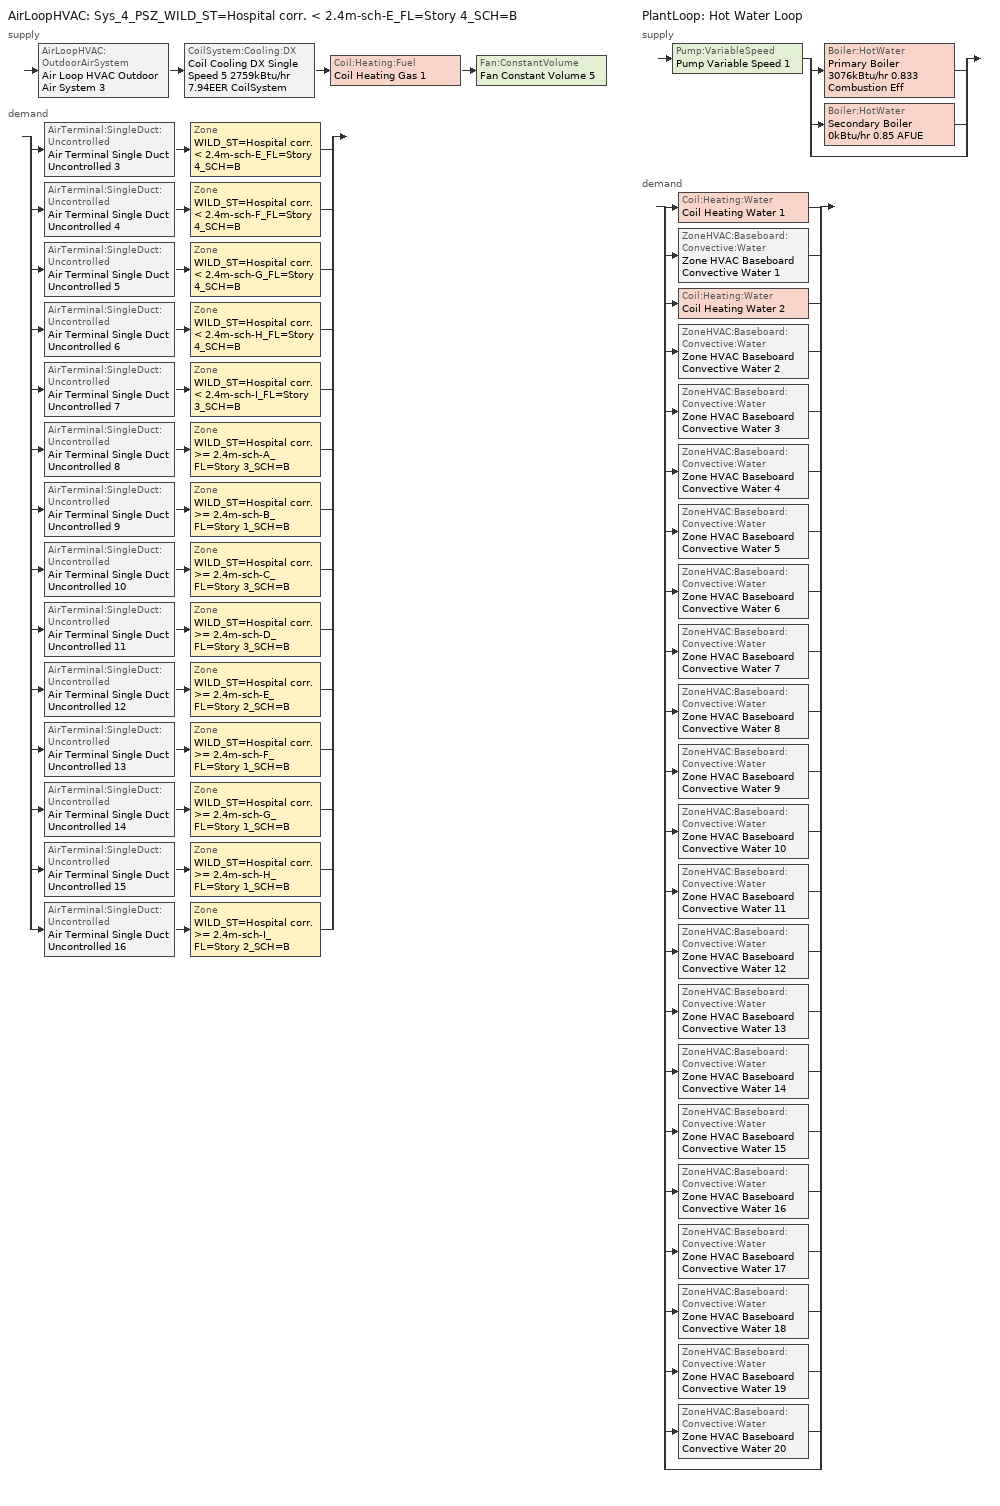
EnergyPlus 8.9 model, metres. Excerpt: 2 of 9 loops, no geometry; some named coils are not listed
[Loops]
AirLoopHVAC 'Sys_4_PSZ_WILD_ST=Hospital corr. < 2.4m-sch-E_FL=Story 4_SCH=B'
 supply: AirLoopHVAC:OutdoorAirSystem 'Air Loop HVAC Outdoor Air System 3' > CoilSystem:Cooling:DX 'Coil Cooling DX Single Speed 5 2759kBtu/hr 7.94EER CoilSystem' > Coil:Heating:Fuel 'Coil Heating Gas 1' > Fan:ConstantVolume 'Fan Constant Volume 5'
 demand: split
  | AirTerminal:SingleDuct:Uncontrolled 'Air Terminal Single Duct Uncontrolled 3' > Zone 'WILD_ST=Hospital corr. < 2.4m-sch-E_FL=Story 4_SCH=B'
  | AirTerminal:SingleDuct:Uncontrolled 'Air Terminal Single Duct Uncontrolled 4' > Zone 'WILD_ST=Hospital corr. < 2.4m-sch-F_FL=Story 4_SCH=B'
  | AirTerminal:SingleDuct:Uncontrolled 'Air Terminal Single Duct Uncontrolled 5' > Zone 'WILD_ST=Hospital corr. < 2.4m-sch-G_FL=Story 4_SCH=B'
  | AirTerminal:SingleDuct:Uncontrolled 'Air Terminal Single Duct Uncontrolled 6' > Zone 'WILD_ST=Hospital corr. < 2.4m-sch-H_FL=Story 4_SCH=B'
  | AirTerminal:SingleDuct:Uncontrolled 'Air Terminal Single Duct Uncontrolled 7' > Zone 'WILD_ST=Hospital corr. < 2.4m-sch-I_FL=Story 3_SCH=B'
  | AirTerminal:SingleDuct:Uncontrolled 'Air Terminal Single Duct Uncontrolled 8' > Zone 'WILD_ST=Hospital corr. >= 2.4m-sch-A_FL=Story 3_SCH=B'
  | AirTerminal:SingleDuct:Uncontrolled 'Air Terminal Single Duct Uncontrolled 9' > Zone 'WILD_ST=Hospital corr. >= 2.4m-sch-B_FL=Story 1_SCH=B'
  | AirTerminal:SingleDuct:Uncontrolled 'Air Terminal Single Duct Uncontrolled 10' > Zone 'WILD_ST=Hospital corr. >= 2.4m-sch-C_FL=Story 3_SCH=B'
  | AirTerminal:SingleDuct:Uncontrolled 'Air Terminal Single Duct Uncontrolled 11' > Zone 'WILD_ST=Hospital corr. >= 2.4m-sch-D_FL=Story 3_SCH=B'
  | AirTerminal:SingleDuct:Uncontrolled 'Air Terminal Single Duct Uncontrolled 12' > Zone 'WILD_ST=Hospital corr. >= 2.4m-sch-E_FL=Story 2_SCH=B'
  | AirTerminal:SingleDuct:Uncontrolled 'Air Terminal Single Duct Uncontrolled 13' > Zone 'WILD_ST=Hospital corr. >= 2.4m-sch-F_FL=Story 1_SCH=B'
  | AirTerminal:SingleDuct:Uncontrolled 'Air Terminal Single Duct Uncontrolled 14' > Zone 'WILD_ST=Hospital corr. >= 2.4m-sch-G_FL=Story 1_SCH=B'
  | AirTerminal:SingleDuct:Uncontrolled 'Air Terminal Single Duct Uncontrolled 15' > Zone 'WILD_ST=Hospital corr. >= 2.4m-sch-H_FL=Story 1_SCH=B'
  | AirTerminal:SingleDuct:Uncontrolled 'Air Terminal Single Duct Uncontrolled 16' > Zone 'WILD_ST=Hospital corr. >= 2.4m-sch-I_FL=Story 2_SCH=B'
PlantLoop 'Hot Water Loop'
 supply: Pump:VariableSpeed 'Pump Variable Speed 1' > split
  | Boiler:HotWater 'Primary Boiler 3076kBtu/hr 0.833 Combustion Eff'
  | Boiler:HotWater 'Secondary Boiler 0kBtu/hr 0.85 AFUE'
  | bypass
 demand: split
  | Coil:Heating:Water 'Coil Heating Water 1'
  | ZoneHVAC:Baseboard:Convective:Water 'Zone HVAC Baseboard Convective Water 1'
  | Coil:Heating:Water 'Coil Heating Water 2'
  | ZoneHVAC:Baseboard:Convective:Water 'Zone HVAC Baseboard Convective Water 2'
  | ZoneHVAC:Baseboard:Convective:Water 'Zone HVAC Baseboard Convective Water 3'
  | ZoneHVAC:Baseboard:Convective:Water 'Zone HVAC Baseboard Convective Water 4'
  | ZoneHVAC:Baseboard:Convective:Water 'Zone HVAC Baseboard Convective Water 5'
  | ZoneHVAC:Baseboard:Convective:Water 'Zone HVAC Baseboard Convective Water 6'
  | ZoneHVAC:Baseboard:Convective:Water 'Zone HVAC Baseboard Convective Water 7'
  | ZoneHVAC:Baseboard:Convective:Water 'Zone HVAC Baseboard Convective Water 8'
  | ZoneHVAC:Baseboard:Convective:Water 'Zone HVAC Baseboard Convective Water 9'
  | ZoneHVAC:Baseboard:Convective:Water 'Zone HVAC Baseboard Convective Water 10'
  | ZoneHVAC:Baseboard:Convective:Water 'Zone HVAC Baseboard Convective Water 11'
  | ZoneHVAC:Baseboard:Convective:Water 'Zone HVAC Baseboard Convective Water 12'
  | ZoneHVAC:Baseboard:Convective:Water 'Zone HVAC Baseboard Convective Water 13'
  | ZoneHVAC:Baseboard:Convective:Water 'Zone HVAC Baseboard Convective Water 14'
  | ZoneHVAC:Baseboard:Convective:Water 'Zone HVAC Baseboard Convective Water 15'
  | ZoneHVAC:Baseboard:Convective:Water 'Zone HVAC Baseboard Convective Water 16'
  | ZoneHVAC:Baseboard:Convective:Water 'Zone HVAC Baseboard Convective Water 17'
  | ZoneHVAC:Baseboard:Convective:Water 'Zone HVAC Baseboard Convective Water 18'
  | ZoneHVAC:Baseboard:Convective:Water 'Zone HVAC Baseboard Convective Water 19'
  | ZoneHVAC:Baseboard:Convective:Water 'Zone HVAC Baseboard Convective Water 20'
  | bypass
[ZoneControl:Thermostat] Control Object Type 1=ThermostatSetpoint:DualSetpoint
Name | Zone or ZoneList | Control Type Schedule | Control Name 1
WILD_ST=Hospital corr. < 2.4m-sch-E_FL=Story 4_SCH=B Thermostat | WILD_ST=Hospital corr. < 2.4m-sch-E_FL=Story 4_SCH=B | WILD_ST=Hospital corr. < 2.4m-sch-E_FL=Story 4_SCH=B Thermostat Schedule | Space Function Hospital corr. < 2.4m-sch-B Thermostat 1
WILD_ST=Hospital corr. < 2.4m-sch-F_FL=Story 4_SCH=B Thermostat | WILD_ST=Hospital corr. < 2.4m-sch-F_FL=Story 4_SCH=B | WILD_ST=Hospital corr. < 2.4m-sch-F_FL=Story 4_SCH=B Thermostat Schedule | Space Function Hospital corr. < 2.4m-sch-B Thermostat 2
WILD_ST=Hospital corr. < 2.4m-sch-G_FL=Story 4_SCH=B Thermostat | WILD_ST=Hospital corr. < 2.4m-sch-G_FL=Story 4_SCH=B | WILD_ST=Hospital corr. < 2.4m-sch-G_FL=Story 4_SCH=B Thermostat Schedule | Space Function Hospital corr. < 2.4m-sch-B Thermostat 3
WILD_ST=Hospital corr. < 2.4m-sch-H_FL=Story 4_SCH=B Thermostat | WILD_ST=Hospital corr. < 2.4m-sch-H_FL=Story 4_SCH=B | WILD_ST=Hospital corr. < 2.4m-sch-H_FL=Story 4_SCH=B Thermostat Schedule | Space Function Hospital corr. < 2.4m-sch-B Thermostat 4
WILD_ST=Hospital corr. < 2.4m-sch-I_FL=Story 3_SCH=B Thermostat | WILD_ST=Hospital corr. < 2.4m-sch-I_FL=Story 3_SCH=B | WILD_ST=Hospital corr. < 2.4m-sch-I_FL=Story 3_SCH=B Thermostat Schedule | Space Function Hospital corr. < 2.4m-sch-B Thermostat 5
WILD_ST=Hospital corr. >= 2.4m-sch-A_FL=Story 3_SCH=B Thermostat | WILD_ST=Hospital corr. >= 2.4m-sch-A_FL=Story 3_SCH=B | WILD_ST=Hospital corr. >= 2.4m-sch-A_FL=Story 3_SCH=B Thermostat Schedule | Space Function Hospital corr. >= 2.4m-sch-B Thermostat 3
WILD_ST=Hospital corr. >= 2.4m-sch-B_FL=Story 1_SCH=B Thermostat | WILD_ST=Hospital corr. >= 2.4m-sch-B_FL=Story 1_SCH=B | WILD_ST=Hospital corr. >= 2.4m-sch-B_FL=Story 1_SCH=B Thermostat Schedule | Space Function Hospital corr. >= 2.4m-sch-B Thermostat 4
WILD_ST=Hospital corr. >= 2.4m-sch-C_FL=Story 3_SCH=B Thermostat | WILD_ST=Hospital corr. >= 2.4m-sch-C_FL=Story 3_SCH=B | WILD_ST=Hospital corr. >= 2.4m-sch-C_FL=Story 3_SCH=B Thermostat Schedule | Space Function Hospital corr. >= 2.4m-sch-B Thermostat 5
WILD_ST=Hospital corr. >= 2.4m-sch-D_FL=Story 3_SCH=B Thermostat | WILD_ST=Hospital corr. >= 2.4m-sch-D_FL=Story 3_SCH=B | WILD_ST=Hospital corr. >= 2.4m-sch-D_FL=Story 3_SCH=B Thermostat Schedule | Space Function Hospital corr. >= 2.4m-sch-B Thermostat 6
WILD_ST=Hospital corr. >= 2.4m-sch-E_FL=Story 2_SCH=B Thermostat | WILD_ST=Hospital corr. >= 2.4m-sch-E_FL=Story 2_SCH=B | WILD_ST=Hospital corr. >= 2.4m-sch-E_FL=Story 2_SCH=B Thermostat Schedule | Space Function Hospital corr. >= 2.4m-sch-B Thermostat 7
WILD_ST=Hospital corr. >= 2.4m-sch-F_FL=Story 1_SCH=B Thermostat | WILD_ST=Hospital corr. >= 2.4m-sch-F_FL=Story 1_SCH=B | WILD_ST=Hospital corr. >= 2.4m-sch-F_FL=Story 1_SCH=B Thermostat Schedule | Space Function Hospital corr. >= 2.4m-sch-B Thermostat 8
WILD_ST=Hospital corr. >= 2.4m-sch-G_FL=Story 1_SCH=B Thermostat | WILD_ST=Hospital corr. >= 2.4m-sch-G_FL=Story 1_SCH=B | WILD_ST=Hospital corr. >= 2.4m-sch-G_FL=Story 1_SCH=B Thermostat Schedule | Space Function Hospital corr. >= 2.4m-sch-B Thermostat 9
WILD_ST=Hospital corr. >= 2.4m-sch-H_FL=Story 1_SCH=B Thermostat | WILD_ST=Hospital corr. >= 2.4m-sch-H_FL=Story 1_SCH=B | WILD_ST=Hospital corr. >= 2.4m-sch-H_FL=Story 1_SCH=B Thermostat Schedule | Space Function Hospital corr. >= 2.4m-sch-B Thermostat 10
WILD_ST=Hospital corr. >= 2.4m-sch-I_FL=Story 2_SCH=B Thermostat | WILD_ST=Hospital corr. >= 2.4m-sch-I_FL=Story 2_SCH=B | WILD_ST=Hospital corr. >= 2.4m-sch-I_FL=Story 2_SCH=B Thermostat Schedule | Space Function Hospital corr. >= 2.4m-sch-B Thermostat 11
[ThermostatSetpoint:DualSetpoint] Heating Setpoint Temperature Schedule=NECB-B-Thermostat Setpoint-Heating; Cooling Setpoint Temperature Schedule=NECB-B-Thermostat Setpoint-Cooling
Space Function Hospital corr. < 2.4m-sch-B Thermostat 1; Space Function Hospital corr. < 2.4m-sch-B Thermostat 2; Space Function Hospital corr. < 2.4m-sch-B Thermostat 3; Space Function Hospital corr. < 2.4m-sch-B Thermostat 4; Space Function Hospital corr. < 2.4m-sch-B Thermostat 5; Space Function Hospital corr. >= 2.4m-sch-B Thermostat 3; Space Function Hospital corr. >= 2.4m-sch-B Thermostat 4; Space Function Hospital corr. >= 2.4m-sch-B Thermostat 5; Space Function Hospital corr. >= 2.4m-sch-B Thermostat 6; Space Function Hospital corr. >= 2.4m-sch-B Thermostat 7; Space Function Hospital corr. >= 2.4m-sch-B Thermostat 8; Space Function Hospital corr. >= 2.4m-sch-B Thermostat 9; Space Function Hospital corr. >= 2.4m-sch-B Thermostat 10; Space Function Hospital corr. >= 2.4m-sch-B Thermostat 11
[AirTerminal:SingleDuct:Uncontrolled] Availability Schedule=Always On Discrete; Maximum Air Flow Rate {m3/s}=AutoSize
Air Terminal Single Duct Uncontrolled 3; Air Terminal Single Duct Uncontrolled 4; Air Terminal Single Duct Uncontrolled 5; Air Terminal Single Duct Uncontrolled 6; Air Terminal Single Duct Uncontrolled 7; Air Terminal Single Duct Uncontrolled 8; Air Terminal Single Duct Uncontrolled 9; Air Terminal Single Duct Uncontrolled 10; Air Terminal Single Duct Uncontrolled 11; Air Terminal Single Duct Uncontrolled 12; Air Terminal Single Duct Uncontrolled 13; Air Terminal Single Duct Uncontrolled 14; Air Terminal Single Duct Uncontrolled 15; Air Terminal Single Duct Uncontrolled 16
[ZoneHVAC:Baseboard:Convective:Water] Availability Schedule=Always On Discrete; Heating Design Capacity Method=HeatingDesignCapacity; Heating Design Capacity {W}=Autosize; Heating Design Capacity Per Floor Area {W/m2}=0; Fraction of Autosized Heating Design Capacity=0.8; U-Factor Times Area Value {W/K}=Autosize; Maximum Water Flow Rate {m3/s}=Autosize; Convergence Tolerance=0.001
Zone HVAC Baseboard Convective Water 17; Zone HVAC Baseboard Convective Water 18; Zone HVAC Baseboard Convective Water 19; Zone HVAC Baseboard Convective Water 20; Zone HVAC Baseboard Convective Water 1; Zone HVAC Baseboard Convective Water 2; Zone HVAC Baseboard Convective Water 3; Zone HVAC Baseboard Convective Water 4; Zone HVAC Baseboard Convective Water 5; Zone HVAC Baseboard Convective Water 6; Zone HVAC Baseboard Convective Water 7; Zone HVAC Baseboard Convective Water 8; Zone HVAC Baseboard Convective Water 9; Zone HVAC Baseboard Convective Water 10; Zone HVAC Baseboard Convective Water 11; Zone HVAC Baseboard Convective Water 12; Zone HVAC Baseboard Convective Water 13; Zone HVAC Baseboard Convective Water 14; Zone HVAC Baseboard Convective Water 15; Zone HVAC Baseboard Convective Water 16
[Zone equipment]
WILD_ST=Hospital corr. < 2.4m-sch-E_FL=Story 4_SCH=B: Air Terminal Single Duct Uncontrolled 3, Zone HVAC Baseboard Convective Water 3
WILD_ST=Hospital corr. < 2.4m-sch-F_FL=Story 4_SCH=B: Air Terminal Single Duct Uncontrolled 4, Zone HVAC Baseboard Convective Water 4
WILD_ST=Hospital corr. < 2.4m-sch-G_FL=Story 4_SCH=B: Air Terminal Single Duct Uncontrolled 5, Zone HVAC Baseboard Convective Water 5
WILD_ST=Hospital corr. < 2.4m-sch-H_FL=Story 4_SCH=B: Air Terminal Single Duct Uncontrolled 6, Zone HVAC Baseboard Convective Water 6
WILD_ST=Hospital corr. < 2.4m-sch-I_FL=Story 3_SCH=B: Air Terminal Single Duct Uncontrolled 7, Zone HVAC Baseboard Convective Water 7
WILD_ST=Hospital corr. >= 2.4m-sch-A_FL=Story 3_SCH=B: Air Terminal Single Duct Uncontrolled 8, Zone HVAC Baseboard Convective Water 8
WILD_ST=Hospital corr. >= 2.4m-sch-B_FL=Story 1_SCH=B: Air Terminal Single Duct Uncontrolled 9, Zone HVAC Baseboard Convective Water 9
WILD_ST=Hospital corr. >= 2.4m-sch-C_FL=Story 3_SCH=B: Air Terminal Single Duct Uncontrolled 10, Zone HVAC Baseboard Convective Water 10
WILD_ST=Hospital corr. >= 2.4m-sch-D_FL=Story 3_SCH=B: Air Terminal Single Duct Uncontrolled 11, Zone HVAC Baseboard Convective Water 11
WILD_ST=Hospital corr. >= 2.4m-sch-E_FL=Story 2_SCH=B: Air Terminal Single Duct Uncontrolled 12, Zone HVAC Baseboard Convective Water 12
WILD_ST=Hospital corr. >= 2.4m-sch-F_FL=Story 1_SCH=B: Air Terminal Single Duct Uncontrolled 13, Zone HVAC Baseboard Convective Water 13
WILD_ST=Hospital corr. >= 2.4m-sch-G_FL=Story 1_SCH=B: Air Terminal Single Duct Uncontrolled 14, Zone HVAC Baseboard Convective Water 14
WILD_ST=Hospital corr. >= 2.4m-sch-H_FL=Story 1_SCH=B: Air Terminal Single Duct Uncontrolled 15, Zone HVAC Baseboard Convective Water 15
WILD_ST=Hospital corr. >= 2.4m-sch-I_FL=Story 2_SCH=B: Air Terminal Single Duct Uncontrolled 16, Zone HVAC Baseboard Convective Water 16
[Sizing:Zone] Zone Cooling Design Supply Air Temperature Input Method=SupplyAirTemperature; Zone Cooling Design Supply Air Temperature {C}=13; Zone Cooling Design Supply Air Temperature Difference {deltaC}=11.11; Zone Heating Design Supply Air Temperature Input Method=SupplyAirTemperature; Zone Heating Design Supply Air Temperature {C}=43; Zone Heating Design Supply Air Temperature Difference {deltaC}=11.11; Zone Cooling Design Supply Air Humidity Ratio {kgWater/kgDryAir}=0.0085; Zone Heating Design Supply Air Humidity Ratio {kgWater/kgDryAir}=0.008; Zone Heating Sizing Factor=1.3; Zone Cooling Sizing Factor=1.1; Cooling Design Air Flow Method=DesignDay; Cooling Design Air Flow Rate {m3/s}=0; Cooling Minimum Air Flow per Zone Floor Area {m3/s-m2}=0.000762; Cooling Minimum Air Flow {m3/s}=0; Cooling Minimum Air Flow Fraction=0; Heating Design Air Flow Method=DesignDay; Heating Design Air Flow Rate {m3/s}=0; Heating Maximum Air Flow per Zone Floor Area {m3/s-m2}=0.002032; Heating Maximum Air Flow {m3/s}=0.141576; Heating Maximum Air Flow Fraction=0.3; Account for Dedicated Outdoor Air System=No
Name | Design Specification Outdoor Air Object | Design Specification Zone Air Distribution Object
WILD_ST=Hospital corr. < 2.4m-sch-E_FL=Story 4_SCH=B | Space Function Hospital corr. < 2.4m-sch-B Ventilation | WILD_ST=Hospital corr. < 2.4m-sch-E_FL=Story 4_SCH=B Design Spec Zone Air Dist
WILD_ST=Hospital corr. < 2.4m-sch-F_FL=Story 4_SCH=B | Space Function Hospital corr. < 2.4m-sch-B Ventilation | WILD_ST=Hospital corr. < 2.4m-sch-F_FL=Story 4_SCH=B Design Spec Zone Air Dist
WILD_ST=Hospital corr. < 2.4m-sch-G_FL=Story 4_SCH=B | Space Function Hospital corr. < 2.4m-sch-B Ventilation | WILD_ST=Hospital corr. < 2.4m-sch-G_FL=Story 4_SCH=B Design Spec Zone Air Dist
WILD_ST=Hospital corr. < 2.4m-sch-H_FL=Story 4_SCH=B | Space Function Hospital corr. < 2.4m-sch-B Ventilation | WILD_ST=Hospital corr. < 2.4m-sch-H_FL=Story 4_SCH=B Design Spec Zone Air Dist
WILD_ST=Hospital corr. < 2.4m-sch-I_FL=Story 3_SCH=B | Space Function Hospital corr. < 2.4m-sch-B Ventilation | WILD_ST=Hospital corr. < 2.4m-sch-I_FL=Story 3_SCH=B Design Spec Zone Air Dist
WILD_ST=Hospital corr. >= 2.4m-sch-A_FL=Story 3_SCH=B | Space Function Hospital corr. >= 2.4m-sch-B Ventilation | WILD_ST=Hospital corr. >= 2.4m-sch-A_FL=Story 3_SCH=B Design Spec Zone Air Dist
WILD_ST=Hospital corr. >= 2.4m-sch-B_FL=Story 1_SCH=B | Space Function Hospital corr. >= 2.4m-sch-B Ventilation | WILD_ST=Hospital corr. >= 2.4m-sch-B_FL=Story 1_SCH=B Design Spec Zone Air Dist
WILD_ST=Hospital corr. >= 2.4m-sch-C_FL=Story 3_SCH=B | Space Function Hospital corr. >= 2.4m-sch-B Ventilation | WILD_ST=Hospital corr. >= 2.4m-sch-C_FL=Story 3_SCH=B Design Spec Zone Air Dist
WILD_ST=Hospital corr. >= 2.4m-sch-D_FL=Story 3_SCH=B | Space Function Hospital corr. >= 2.4m-sch-B Ventilation | WILD_ST=Hospital corr. >= 2.4m-sch-D_FL=Story 3_SCH=B Design Spec Zone Air Dist
WILD_ST=Hospital corr. >= 2.4m-sch-E_FL=Story 2_SCH=B | Space Function Hospital corr. >= 2.4m-sch-B Ventilation | WILD_ST=Hospital corr. >= 2.4m-sch-E_FL=Story 2_SCH=B Design Spec Zone Air Dist
WILD_ST=Hospital corr. >= 2.4m-sch-F_FL=Story 1_SCH=B | Space Function Hospital corr. >= 2.4m-sch-B Ventilation | WILD_ST=Hospital corr. >= 2.4m-sch-F_FL=Story 1_SCH=B Design Spec Zone Air Dist
WILD_ST=Hospital corr. >= 2.4m-sch-G_FL=Story 1_SCH=B | Space Function Hospital corr. >= 2.4m-sch-B Ventilation | WILD_ST=Hospital corr. >= 2.4m-sch-G_FL=Story 1_SCH=B Design Spec Zone Air Dist
WILD_ST=Hospital corr. >= 2.4m-sch-H_FL=Story 1_SCH=B | Space Function Hospital corr. >= 2.4m-sch-B Ventilation | WILD_ST=Hospital corr. >= 2.4m-sch-H_FL=Story 1_SCH=B Design Spec Zone Air Dist
WILD_ST=Hospital corr. >= 2.4m-sch-I_FL=Story 2_SCH=B | Space Function Hospital corr. >= 2.4m-sch-B Ventilation | WILD_ST=Hospital corr. >= 2.4m-sch-I_FL=Story 2_SCH=B Design Spec Zone Air Dist
[DesignSpecification:ZoneAirDistribution] Zone Air Distribution Effectiveness in Cooling Mode=1; Zone Air Distribution Effectiveness in Heating Mode=1
WILD_ST=Hospital corr. < 2.4m-sch-E_FL=Story 4_SCH=B Design Spec Zone Air Dist; WILD_ST=Hospital corr. < 2.4m-sch-F_FL=Story 4_SCH=B Design Spec Zone Air Dist; WILD_ST=Hospital corr. < 2.4m-sch-G_FL=Story 4_SCH=B Design Spec Zone Air Dist; WILD_ST=Hospital corr. < 2.4m-sch-H_FL=Story 4_SCH=B Design Spec Zone Air Dist; WILD_ST=Hospital corr. < 2.4m-sch-I_FL=Story 3_SCH=B Design Spec Zone Air Dist; WILD_ST=Hospital corr. >= 2.4m-sch-A_FL=Story 3_SCH=B Design Spec Zone Air Dist; WILD_ST=Hospital corr. >= 2.4m-sch-B_FL=Story 1_SCH=B Design Spec Zone Air Dist; WILD_ST=Hospital corr. >= 2.4m-sch-C_FL=Story 3_SCH=B Design Spec Zone Air Dist; WILD_ST=Hospital corr. >= 2.4m-sch-D_FL=Story 3_SCH=B Design Spec Zone Air Dist; WILD_ST=Hospital corr. >= 2.4m-sch-E_FL=Story 2_SCH=B Design Spec Zone Air Dist; WILD_ST=Hospital corr. >= 2.4m-sch-F_FL=Story 1_SCH=B Design Spec Zone Air Dist; WILD_ST=Hospital corr. >= 2.4m-sch-G_FL=Story 1_SCH=B Design Spec Zone Air Dist; WILD_ST=Hospital corr. >= 2.4m-sch-H_FL=Story 1_SCH=B Design Spec Zone Air Dist; WILD_ST=Hospital corr. >= 2.4m-sch-I_FL=Story 2_SCH=B Design Spec Zone Air Dist
[Controller:MechanicalVentilation]
Controller Mechanical Ventilation 3: Availability Schedule=Sys_4_PSZ_WILD_ST=Hospital corr. < 2.4m-sch-E_FL=Story 4_SCH=B Occ Sch; Demand Controlled Ventilation=No; System Outdoor Air Method=ZoneSum; Zone Name 1=WILD_ST=Hospital corr. < 2.4m-sch-E_FL=Story 4_SCH=B; Design Specification Outdoor Air Object Name 1=Space Function Hospital corr. < 2.4m-sch-B Ventilation; Design Specification Zone Air Distribution Object Name 1=WILD_ST=Hospital corr. < 2.4m-sch-E_FL=Story 4_SCH=B Design Spec Zone Air Dist; Zone Name 2=WILD_ST=Hospital corr. < 2.4m-sch-F_FL=Story 4_SCH=B; Design Specification Outdoor Air Object Name 2=Space Function Hospital corr. < 2.4m-sch-B Ventilation; Design Specification Zone Air Distribution Object Name 2=WILD_ST=Hospital corr. < 2.4m-sch-F_FL=Story 4_SCH=B Design Spec Zone Air Dist; Zone Name 3=WILD_ST=Hospital corr. < 2.4m-sch-G_FL=Story 4_SCH=B; Design Specification Outdoor Air Object Name 3=Space Function Hospital corr. < 2.4m-sch-B Ventilation; Design Specification Zone Air Distribution Object Name 3=WILD_ST=Hospital corr. < 2.4m-sch-G_FL=Story 4_SCH=B Design Spec Zone Air Dist; Zone Name 4=WILD_ST=Hospital corr. < 2.4m-sch-H_FL=Story 4_SCH=B; Design Specification Outdoor Air Object Name 4=Space Function Hospital corr. < 2.4m-sch-B Ventilation; Design Specification Zone Air Distribution Object Name 4=WILD_ST=Hospital corr. < 2.4m-sch-H_FL=Story 4_SCH=B Design Spec Zone Air Dist; Zone Name 5=WILD_ST=Hospital corr. < 2.4m-sch-I_FL=Story 3_SCH=B; Design Specification Outdoor Air Object Name 5=Space Function Hospital corr. < 2.4m-sch-B Ventilation; Design Specification Zone Air Distribution Object Name 5=WILD_ST=Hospital corr. < 2.4m-sch-I_FL=Story 3_SCH=B Design Spec Zone Air Dist; Zone Name 6=WILD_ST=Hospital corr. >= 2.4m-sch-A_FL=Story 3_SCH=B; Design Specification Outdoor Air Object Name 6=Space Function Hospital corr. >= 2.4m-sch-B Ventilation; Design Specification Zone Air Distribution Object Name 6=WILD_ST=Hospital corr. >= 2.4m-sch-A_FL=Story 3_SCH=B Design Spec Zone Air Dist; Zone Name 7=WILD_ST=Hospital corr. >= 2.4m-sch-B_FL=Story 1_SCH=B; Design Specification Outdoor Air Object Name 7=Space Function Hospital corr. >= 2.4m-sch-B Ventilation; Design Specification Zone Air Distribution Object Name 7=WILD_ST=Hospital corr. >= 2.4m-sch-B_FL=Story 1_SCH=B Design Spec Zone Air Dist; Zone Name 8=WILD_ST=Hospital corr. >= 2.4m-sch-C_FL=Story 3_SCH=B; Design Specification Outdoor Air Object Name 8=Space Function Hospital corr. >= 2.4m-sch-B Ventilation; Design Specification Zone Air Distribution Object Name 8=WILD_ST=Hospital corr. >= 2.4m-sch-C_FL=Story 3_SCH=B Design Spec Zone Air Dist; Zone Name 9=WILD_ST=Hospital corr. >= 2.4m-sch-D_FL=Story 3_SCH=B; Design Specification Outdoor Air Object Name 9=Space Function Hospital corr. >= 2.4m-sch-B Ventilation; Design Specification Zone Air Distribution Object Name 9=WILD_ST=Hospital corr. >= 2.4m-sch-D_FL=Story 3_SCH=B Design Spec Zone Air Dist; Zone Name 10=WILD_ST=Hospital corr. >= 2.4m-sch-E_FL=Story 2_SCH=B; Design Specification Outdoor Air Object Name 10=Space Function Hospital corr. >= 2.4m-sch-B Ventilation; Design Specification Zone Air Distribution Object Name 10=WILD_ST=Hospital corr. >= 2.4m-sch-E_FL=Story 2_SCH=B Design Spec Zone Air Dist; Zone Name 11=WILD_ST=Hospital corr. >= 2.4m-sch-F_FL=Story 1_SCH=B; Design Specification Outdoor Air Object Name 11=Space Function Hospital corr. >= 2.4m-sch-B Ventilation; Design Specification Zone Air Distribution Object Name 11=WILD_ST=Hospital corr. >= 2.4m-sch-F_FL=Story 1_SCH=B Design Spec Zone Air Dist; Zone Name 12=WILD_ST=Hospital corr. >= 2.4m-sch-G_FL=Story 1_SCH=B; Design Specification Outdoor Air Object Name 12=Space Function Hospital corr. >= 2.4m-sch-B Ventilation; Design Specification Zone Air Distribution Object Name 12=WILD_ST=Hospital corr. >= 2.4m-sch-G_FL=Story 1_SCH=B Design Spec Zone Air Dist; Zone Name 13=WILD_ST=Hospital corr. >= 2.4m-sch-H_FL=Story 1_SCH=B; Design Specification Outdoor Air Object Name 13=Space Function Hospital corr. >= 2.4m-sch-B Ventilation; Design Specification Zone Air Distribution Object Name 13=WILD_ST=Hospital corr. >= 2.4m-sch-H_FL=Story 1_SCH=B Design Spec Zone Air Dist; Zone Name 14=WILD_ST=Hospital corr. >= 2.4m-sch-I_FL=Story 2_SCH=B; Design Specification Outdoor Air Object Name 14=Space Function Hospital corr. >= 2.4m-sch-B Ventilation; Design Specification Zone Air Distribution Object Name 14=WILD_ST=Hospital corr. >= 2.4m-sch-I_FL=Story 2_SCH=B Design Spec Zone Air Dist
[DesignSpecification:OutdoorAir] Outdoor Air Method=Sum; Outdoor Air Flow per Person {m3/s-person}=0; Outdoor Air Flow per Zone Floor Area {m3/s-m2}=0.000762; Outdoor Air Flow per Zone {m3/s}=0; Outdoor Air Flow Air Changes per Hour {1/hr}=0
Space Function Hospital corr. < 2.4m-sch-B Ventilation; Space Function Hospital corr. >= 2.4m-sch-B Ventilation
[Fan:ConstantVolume]
Fan Constant Volume 5: Availability Schedule=Sys_4_PSZ_WILD_ST=Hospital corr. < 2.4m-sch-E_FL=Story 4_SCH=B Occ Sch; Fan Total Efficiency=0.39975; Pressure Rise {Pa}=640; Maximum Flow Rate {m3/s}=AutoSize; Motor Efficiency=0.615; Motor In Airstream Fraction=1
[Coil:Cooling:DX:SingleSpeed]
Coil Cooling DX Single Speed 5 2759kBtu/hr 7.94EER: Availability Schedule=Always On Discrete; Gross Rated Total Cooling Capacity {W}=Autosize; Gross Rated Sensible Heat Ratio=Autosize; Gross Rated Cooling COP {W/W}=4.40108; Rated Air Flow Rate {m3/s}=Autosize; Rated Evaporator Fan Power Per Volume Flow Rate {W/(m3/s)}=773.3; Total Cooling Capacity Function of Temperature Curve=DXCOOL-NECB2011-REF-CAPFT; Total Cooling Capacity Function of Flow Fraction Curve=DXCOOL-NECB2011-REF-CAPFFLOW; Energy Input Ratio Function of Temperature Curve=DXCOOL-NECB2011-REF-COOLEIRFT; Energy Input Ratio Function of Flow Fraction Curve=DXCOOL-NECB2011-REF-COOLEIRFFLOW; Part Load Fraction Correlation Curve=DXCOOL-NECB2011-REF-COOLPLFFPLR; Condenser Type=AirCooled; Evaporative Condenser Effectiveness=0; Evaporative Condenser Air Flow Rate {m3/s}=Autosize; Evaporative Condenser Pump Rated Power Consumption {W}=Autosize; Crankcase Heater Capacity {W}=0; Maximum Outdoor Dry-Bulb Temperature for Crankcase Heater Operation {C}=0; Basin Heater Capacity {W/K}=0; Basin Heater Setpoint Temperature {C}=10
[AirLoopHVAC]
Sys_4_PSZ_WILD_ST=Hospital corr. < 2.4m-sch-E_FL=Story 4_SCH=B: Design Supply Air Flow Rate {m3/s}=AutoSize
[Sizing:System]
Sys_4_PSZ_WILD_ST=Hospital corr. < 2.4m-sch-E_FL=Story 4_SCH=B: Type of Load to Size On=Sensible; Design Outdoor Air Flow Rate {m3/s}=Autosize; Central Heating Maximum System Air Flow Ratio=1; Preheat Design Temperature {C}=7; Preheat Design Humidity Ratio {kgWater/kgDryAir}=0.008; Precool Design Temperature {C}=13; Precool Design Humidity Ratio {kgWater/kgDryAir}=0.008; Central Cooling Design Supply Air Temperature {C}=13; Central Heating Design Supply Air Temperature {C}=43; Type of Zone Sum to Use=NonCoincident; 100% Outdoor Air in Cooling=No; 100% Outdoor Air in Heating=No; Central Cooling Design Supply Air Humidity Ratio {kgWater/kgDryAir}=0.0085; Central Heating Design Supply Air Humidity Ratio {kgWater/kgDryAir}=0.008; Cooling Supply Air Flow Rate Method=DesignDay; Cooling Supply Air Flow Rate {m3/s}=0; Cooling Supply Air Flow Rate Per Floor Area {m3/s-m2}=0.00996765; Cooling Fraction of Autosized Cooling Supply Air Flow Rate=1; Cooling Supply Air Flow Rate Per Unit Cooling Capacity {m3/s-W}=3.94755e-05; Heating Supply Air Flow Rate Method=DesignDay; Heating Supply Air Flow Rate {m3/s}=0; Heating Supply Air Flow Rate Per Floor Area {m3/s-m2}=0.00996765; Heating Fraction of Autosized Heating Supply Air Flow Rate=1; Heating Fraction of Autosized Cooling Supply Air Flow Rate=1; Heating Supply Air Flow Rate Per Unit Heating Capacity {m3/s-W}=3.15882e-05; System Outdoor Air Method=ZoneSum; Zone Maximum Outdoor Air Fraction=1; Cooling Design Capacity Method=CoolingDesignCapacity; Cooling Design Capacity {W}=Autosize; Cooling Design Capacity Per Floor Area {W/m2}=234.7; Fraction of Autosized Cooling Design Capacity=1; Heating Design Capacity Method=HeatingDesignCapacity; Heating Design Capacity {W}=Autosize; Heating Design Capacity Per Floor Area {W/m2}=157; Fraction of Autosized Heating Design Capacity=1; Central Cooling Capacity Control Method=OnOff
[Controller:OutdoorAir]
Controller Outdoor Air 3: Minimum Outdoor Air Flow Rate {m3/s}=Autosize; Maximum Outdoor Air Flow Rate {m3/s}=Autosize; Economizer Control Type=DifferentialEnthalpy; Economizer Control Action Type=ModulateFlow; Lockout Type=NoLockout; Minimum Limit Type=FixedMinimum; Minimum Outdoor Air Schedule=Sys_4_PSZ_WILD_ST=Hospital corr. < 2.4m-sch-E_FL=Story 4_SCH=B Occ Sch; Mechanical Ventilation Controller=Controller Mechanical Ventilation 3; High Humidity Control=No; Control High Indoor Humidity Based on Outdoor Humidity Ratio=Yes; Heat Recovery Bypass Control Type=BypassWhenOAFlowGreaterThanMinimum
[SetpointManager:MixedAir] Control Variable=Temperature
Node 76 OS Default SPM; Node 75 OS Default SPM; Node 74 OS Default SPM
[CoilSystem:Cooling:DX]
Coil Cooling DX Single Speed 5 2759kBtu/hr 7.94EER CoilSystem: Availability Schedule=Always On Discrete; Cooling Coil=Coil Cooling DX Single Speed 5 2759kBtu/hr 7.94EER
[HeatExchanger:AirToAir:SensibleAndLatent]
Sys_4_PSZ_WILD_ST=Hospital corr. < 2.4m-sch-E_FL=Story 4_SCH=B ERV: Availability Schedule=Always On Discrete; Nominal Supply Air Flow Rate {m3/s}=Autosize; Sensible Effectiveness at 100% Heating Air Flow=0.5; Latent Effectiveness at 100% Heating Air Flow=0.5; Sensible Effectiveness at 75% Heating Air Flow=0.5; Latent Effectiveness at 75% Heating Air Flow=0.5; Sensible Effectiveness at 100% Cooling Air Flow=0.5; Latent Effectiveness at 100% Cooling Air Flow=0.5; Sensible Effectiveness at 75% Cooling Air Flow=0.5; Latent Effectiveness at 75% Cooling Air Flow=0.5; Nominal Electric Power {W}=15426.9; Supply Air Outlet Temperature Control=Yes; Heat Exchanger Type=Rotary; Frost Control Type=ExhaustOnly; Threshold Temperature {C}=-23.3; Initial Defrost Time Fraction=0.167; Rate of Defrost Time Fraction Increase {1/K}=1.44; Economizer Lockout=Yes
[SetpointManager:OutdoorAirPretreat]
Setpoint Manager Outdoor Air Pretreat 5: Control Variable=Temperature; Minimum Setpoint Temperature {C}=-99; Maximum Setpoint Temperature {C}=99; Minimum Setpoint Humidity Ratio {kgWater/kgDryAir}=1e-05; Maximum Setpoint Humidity Ratio {kgWater/kgDryAir}=1
[Coil:Heating:Fuel]
Coil Heating Gas 1: Availability Schedule=Always On Discrete; Fuel Type=NaturalGas; Burner Efficiency=0.81; Nominal Capacity {W}=AutoSize; Parasitic Electric Load {W}=0; Part Load Fraction Correlation Curve=FURNACE-EFFPLR-NECB2011; Parasitic Fuel Load {W}=0
[SetpointManager:SingleZone:Reheat]
Setpoint Manager Single Zone Reheat 1: Control Variable=Temperature; Minimum Supply Air Temperature {C}=13; Maximum Supply Air Temperature {C}=43; Control Zone=WILD_ST=Hospital corr. < 2.4m-sch-E_FL=Story 4_SCH=B
[PlantLoop]
Hot Water Loop: Fluid Type=Water; Plant Equipment Operation Scheme=Hot Water Loop Operation Schemes; Maximum Loop Temperature {C}=100; Minimum Loop Temperature {C}=0; Maximum Loop Flow Rate {m3/s}=Autosize; Minimum Loop Flow Rate {m3/s}=0; Plant Loop Volume {m3}=Autocalculate; Load Distribution Scheme=Optimal; Plant Loop Demand Calculation Scheme=SingleSetpoint
[Sizing:Plant]
Hot Water Loop: Loop Type=Heating; Design Loop Exit Temperature {C}=82; Loop Design Temperature Difference {deltaC}=16; Sizing Option=NonCoincident; Zone Timesteps in Averaging Window=1; Coincident Sizing Factor Mode=None
[Pump:VariableSpeed]
Pump Variable Speed 1: Design Maximum Flow Rate {m3/s}=Autosize; Design Pump Head {Pa}=179352; Design Power Consumption {W}=Autosize; Motor Efficiency=0.895; Fraction of Motor Inefficiencies to Fluid Stream=0; Coefficient 1 of the Part Load Performance Curve=0; Coefficient 2 of the Part Load Performance Curve=1; Coefficient 3 of the Part Load Performance Curve=0; Coefficient 4 of the Part Load Performance Curve=0; Design Minimum Flow Rate {m3/s}=0; Pump Control Type=Intermittent; Skin Loss Radiative Fraction=0.5; Design Power Sizing Method=PowerPerFlowPerPressure; Design Electric Power per Unit Flow Rate {W/(m3/s)}=348701.1; Design Shaft Power per Unit Flow Rate per Unit Head=1.28205; Design Minimum Flow Rate Fraction=0
[Boiler:HotWater] Fuel Type=NaturalGas; Design Water Outlet Temperature {C}=82; Design Water Flow Rate {m3/s}=Autosize; Maximum Part Load Ratio=1; Optimum Part Load Ratio=1; Water Outlet Upper Temperature Limit {C}=99; Parasitic Electric Load {W}=0; Sizing Factor=1
Name | Nominal Capacity {W} | Nominal Thermal Efficiency | Minimum Part Load Ratio | Boiler Flow Mode
Primary Boiler 3076kBtu/hr 0.833 Combustion Eff | 901395 | 0.826 | 0.25 | LeavingSetpointModulated
Secondary Boiler 0kBtu/hr 0.85 AFUE | 0.001 | 0.85 | 0 | ConstantFlow
[SetpointManager:OutdoorAirReset]
Setpoint Manager Outdoor Air Reset 1: Control Variable=Temperature; Setpoint at Outdoor Low Temperature {C}=82; Outdoor Low Temperature {C}=-16; Setpoint at Outdoor High Temperature {C}=60; Outdoor High Temperature {C}=0
[PlantEquipmentOperationSchemes]
Hot Water Loop Operation Schemes: Control Scheme Object Type 1=PlantEquipmentOperation:HeatingLoad; Control Scheme Name 1=Hot Water Loop Heating Operation Scheme; Control Scheme Schedule Name 1=Always On Discrete
[PlantEquipmentOperation:HeatingLoad]
Hot Water Loop Heating Operation Scheme: Load Range Lower Limit 1 {W}=0; Load Range Upper Limit 1 {W}=1000000000; Range Equipment List Name 1=Hot Water Loop Heating Equipment List
[PlantEquipmentList]
Hot Water Loop Heating Equipment List: Boiler:HotWater, Primary Boiler 3076kBtu/hr 0.833 Combustion Eff, Boiler:HotWater, Secondary Boiler 0kBtu/hr 0.85 AFUE
[Schedule:Compact]
WILD_ST=Hospital corr. < 2.4m-sch-E_FL=Story 4_SCH=B Thermostat Schedule; WILD_ST=Hospital corr. < 2.4m-sch-F_FL=Story 4_SCH=B Thermostat Schedule; WILD_ST=Hospital corr. < 2.4m-sch-G_FL=Story 4_SCH=B Thermostat Schedule; WILD_ST=Hospital corr. < 2.4m-sch-H_FL=Story 4_SCH=B Thermostat Schedule; WILD_ST=Hospital corr. < 2.4m-sch-I_FL=Story 3_SCH=B Thermostat Schedule; WILD_ST=Hospital corr. >= 2.4m-sch-A_FL=Story 3_SCH=B Thermostat Schedule; WILD_ST=Hospital corr. >= 2.4m-sch-B_FL=Story 1_SCH=B Thermostat Schedule; WILD_ST=Hospital corr. >= 2.4m-sch-C_FL=Story 3_SCH=B Thermostat Schedule; WILD_ST=Hospital corr. >= 2.4m-sch-D_FL=Story 3_SCH=B Thermostat Schedule; WILD_ST=Hospital corr. >= 2.4m-sch-E_FL=Story 2_SCH=B Thermostat Schedule; WILD_ST=Hospital corr. >= 2.4m-sch-F_FL=Story 1_SCH=B Thermostat Schedule; WILD_ST=Hospital corr. >= 2.4m-sch-G_FL=Story 1_SCH=B Thermostat Schedule; WILD_ST=Hospital corr. >= 2.4m-sch-H_FL=Story 1_SCH=B Thermostat Schedule; WILD_ST=Hospital corr. >= 2.4m-sch-I_FL=Story 2_SCH=B Thermostat Schedule: Through: 12/31, For: AllDays, Until: 24:00, 4
[Schedule:Day:Interval]
NECB-B-Thermostat Setpoint-Heating Sun|Hol Day: No, 01:00, 18, 02:00, 22, 09:00, 18, 10:00, 20, 23:00, 22, 24:00, 18
NECB-B-Thermostat Setpoint-Heating Default|Wkdy Day; NECB-B-Thermostat Setpoint-Heating Sat Day; NECB-B-Thermostat Setpoint-Heating Default: No, 02:00, 22, 08:00, 18, 09:00, 20, 24:00, 22
NECB-B-Thermostat Setpoint-Cooling Sun|Hol Day: No, 09:00, 35, 23:00, 24, 24:00, 35
NECB-B-Thermostat Setpoint-Cooling Default|Wkdy Day; NECB-B-Thermostat Setpoint-Cooling Sat Day; NECB-B-Thermostat Setpoint-Cooling Default: No, 01:00, 24, 08:00, 35, 24:00, 24
Sys_4_PSZ_WILD_ST=Hospital corr. < 2.4m-sch-E_FL=Story 4_SCH=B Occ Sch Sunday: No, 01:00, 0, 02:00, 1, 11:00, 0, 23:00, 1, 24:00, 0
Sys_4_PSZ_WILD_ST=Hospital corr. < 2.4m-sch-E_FL=Story 4_SCH=B Occ Sch Monday; Sys_4_PSZ_WILD_ST=Hospital corr. < 2.4m-sch-E_FL=Story 4_SCH=B Occ Sch Tuesday; Sys_4_PSZ_WILD_ST=Hospital corr. < 2.4m-sch-E_FL=Story 4_SCH=B Occ Sch Wednesday; Sys_4_PSZ_WILD_ST=Hospital corr. < 2.4m-sch-E_FL=Story 4_SCH=B Occ Sch Thursday; Sys_4_PSZ_WILD_ST=Hospital corr. < 2.4m-sch-E_FL=Story 4_SCH=B Occ Sch Friday: No, 01:00, 1, 10:00, 0, 24:00, 1
Sys_4_PSZ_WILD_ST=Hospital corr. < 2.4m-sch-E_FL=Story 4_SCH=B Occ Sch Saturday: No, 02:00, 1, 10:00, 0, 24:00, 1
Sys_4_PSZ_WILD_ST=Hospital corr. < 2.4m-sch-E_FL=Story 4_SCH=B Occ Sch Default; Sys_4_PSZ_WILD_ST=Hospital corr. < 2.4m-sch-E_FL=Story 4_SCH=B Occ Sch Summer Design Day; Sys_4_PSZ_WILD_ST=Hospital corr. < 2.4m-sch-E_FL=Story 4_SCH=B Occ Sch Winter Design Day: No, 24:00, 1
[Schedule:Week:Daily]
NECB-B-Thermostat Setpoint-Heating Week Rule - Jan1-Dec31: NECB-B-Thermostat Setpoint-Heating Sun|Hol Day, NECB-B-Thermostat Setpoint-Heating Default|Wkdy Day, NECB-B-Thermostat Setpoint-Heating Default|Wkdy Day, NECB-B-Thermostat Setpoint-Heating Default|Wkdy Day, NECB-B-Thermostat Setpoint-Heating Default|Wkdy Day, NECB-B-Thermostat Setpoint-Heating Default|Wkdy Day, NECB-B-Thermostat Setpoint-Heating Sat Day, NECB-B-Thermostat Setpoint-Heating Default, NECB-B-Thermostat Setpoint-Heating Default, NECB-B-Thermostat Setpoint-Heating Default, NECB-B-Thermostat Setpoint-Heating Default, NECB-B-Thermostat Setpoint-Heating Default
NECB-B-Thermostat Setpoint-Cooling Week Rule - Jan1-Dec31: NECB-B-Thermostat Setpoint-Cooling Sun|Hol Day, NECB-B-Thermostat Setpoint-Cooling Default|Wkdy Day, NECB-B-Thermostat Setpoint-Cooling Default|Wkdy Day, NECB-B-Thermostat Setpoint-Cooling Default|Wkdy Day, NECB-B-Thermostat Setpoint-Cooling Default|Wkdy Day, NECB-B-Thermostat Setpoint-Cooling Default|Wkdy Day, NECB-B-Thermostat Setpoint-Cooling Sat Day, NECB-B-Thermostat Setpoint-Cooling Default, NECB-B-Thermostat Setpoint-Cooling Default, NECB-B-Thermostat Setpoint-Cooling Default, NECB-B-Thermostat Setpoint-Cooling Default, NECB-B-Thermostat Setpoint-Cooling Default
Sys_4_PSZ_WILD_ST=Hospital corr. < 2.4m-sch-E_FL=Story 4_SCH=B Occ Sch Week Rule - Jan1-Dec31: Sys_4_PSZ_WILD_ST=Hospital corr. < 2.4m-sch-E_FL=Story 4_SCH=B Occ Sch Sunday, Sys_4_PSZ_WILD_ST=Hospital corr. < 2.4m-sch-E_FL=Story 4_SCH=B Occ Sch Monday, Sys_4_PSZ_WILD_ST=Hospital corr. < 2.4m-sch-E_FL=Story 4_SCH=B Occ Sch Tuesday, Sys_4_PSZ_WILD_ST=Hospital corr. < 2.4m-sch-E_FL=Story 4_SCH=B Occ Sch Wednesday, Sys_4_PSZ_WILD_ST=Hospital corr. < 2.4m-sch-E_FL=Story 4_SCH=B Occ Sch Thursday, Sys_4_PSZ_WILD_ST=Hospital corr. < 2.4m-sch-E_FL=Story 4_SCH=B Occ Sch Friday, Sys_4_PSZ_WILD_ST=Hospital corr. < 2.4m-sch-E_FL=Story 4_SCH=B Occ Sch Saturday, Sys_4_PSZ_WILD_ST=Hospital corr. < 2.4m-sch-E_FL=Story 4_SCH=B Occ Sch Default, Sys_4_PSZ_WILD_ST=Hospital corr. < 2.4m-sch-E_FL=Story 4_SCH=B Occ Sch Summer Design Day, Sys_4_PSZ_WILD_ST=Hospital corr. < 2.4m-sch-E_FL=Story 4_SCH=B Occ Sch Winter Design Day, Sys_4_PSZ_WILD_ST=Hospital corr. < 2.4m-sch-E_FL=Story 4_SCH=B Occ Sch Default, Sys_4_PSZ_WILD_ST=Hospital corr. < 2.4m-sch-E_FL=Story 4_SCH=B Occ Sch Default
[Schedule:Year]
NECB-B-Thermostat Setpoint-Heating: NECB-B-Thermostat Setpoint-Heating Week Rule - Jan1-Dec31, 1, 1, 12, 31
NECB-B-Thermostat Setpoint-Cooling: NECB-B-Thermostat Setpoint-Cooling Week Rule - Jan1-Dec31, 1, 1, 12, 31
Sys_4_PSZ_WILD_ST=Hospital corr. < 2.4m-sch-E_FL=Story 4_SCH=B Occ Sch: Sys_4_PSZ_WILD_ST=Hospital corr. < 2.4m-sch-E_FL=Story 4_SCH=B Occ Sch Week Rule - Jan1-Dec31, 1, 1, 12, 31
[Schedule:Constant]
Always On Discrete: Hourly Value=1
[Curve:Biquadratic] Minimum Value of x {BasedOnField A2}=13; Maximum Value of x {BasedOnField A2}=24; Minimum Value of y {BasedOnField A3}=24; Maximum Value of y {BasedOnField A3}=46
Name | Coefficient1 Constant | Coefficient2 x | Coefficient3 x**2 | Coefficient4 y | Coefficient5 y**2 | Coefficient6 x*y
DXCOOL-NECB2011-REF-CAPFT | 0.867905 | 0.0142459 | 0.00055436 | -0.0075575 | 3.3e-05 | -0.0001918
DXCOOL-NECB2011-REF-COOLEIRFT | 0.116936 | 0.0284933 | -0.0004112 | 0.0214108 | 0.00016103 | -0.0006791
[Curve:Quadratic] Coefficient1 Constant=1; Coefficient2 x=0; Coefficient3 x**2=0; Minimum Value of x {BasedOnField A2}=0; Maximum Value of x {BasedOnField A2}=1
DXCOOL-NECB2011-REF-CAPFFLOW; DXCOOL-NECB2011-REF-COOLEIRFFLOW
[Curve:Cubic] Maximum Value of x {BasedOnField A2}=1
Name | Coefficient1 Constant | Coefficient2 x | Coefficient3 x**2 | Coefficient4 x**3 | Minimum Value of x {BasedOnField A2}
DXCOOL-NECB2011-REF-COOLPLFFPLR | 0.0277 | 4.9151 | -8.184 | 4.2702 | 0.7
FURNACE-EFFPLR-NECB2011 | 0.7277 | 1.0667 | -1.5174 | 0.7282 | 0
